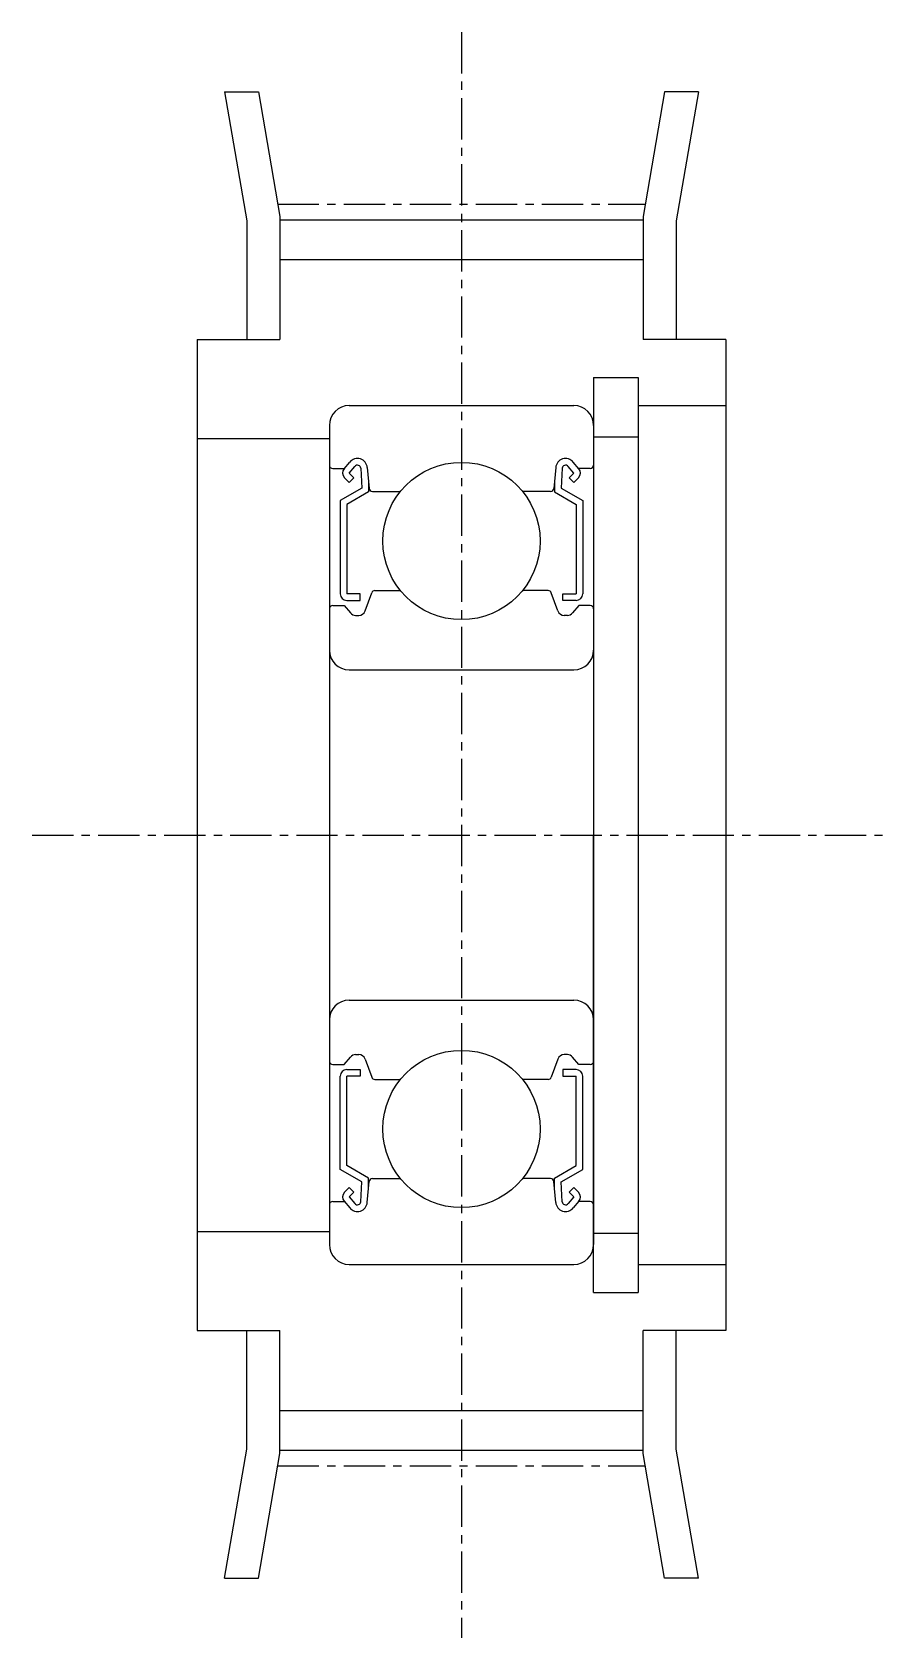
# Model space of a CAD drawing. Extents: x 68 to 209, y 69 to 179.
# Drawn here: x 183.18 to 209.18, y 130.88 to 179.49 of the extents above; entities outside this region: 2.
import ezdxf

# ---------------------------------------------------------------- set-up
doc = ezdxf.new("R2010")
doc.units = 0
doc.linetypes.add('CENTER', pattern=[2, 1.25, -0.25, 0.25, -0.25])
doc.layers.get('0').update_dxf_attribs({"linetype": 'CONTINUOUS'})
doc.layers.add('CENTER', color=1, linetype='CENTER')

msp = doc.modelspace()

# ---------------------------------------------------------------- linework, layer by layer
for p, q in [((188.996, 177.686), (190.032, 177.686)), ((188.996, 177.686), (189.675, 173.774)), ((190.031, 177.686), (190.675, 173.906)), ((202.319, 177.686), (201.675, 173.906)), ((203.355, 177.686), (202.319, 177.686)), ((203.355, 177.686), (202.675, 173.774)), ((189.675, 173.774), (189.675, 170.186)), ((190.675, 173.906), (190.675, 170.186)), ((190.675, 173.806), (201.675, 173.806)), ((201.675, 173.906), (201.675, 170.186)), ((202.675, 173.774), (202.675, 170.186)), ((190.675, 172.606), (201.675, 172.606)), ((188.175, 170.186), (188.175, 140.186)), ((188.175, 170.186), (190.675, 170.186)), ((204.175, 170.186), (201.675, 170.186)), ((204.175, 170.186), (204.175, 140.186)), ((200.175, 169.036), (201.524, 169.036)), ((200.175, 169.036), (200.175, 155.186)), ((201.524, 169.036), (201.524, 141.336)), ((192.775, 168.186), (199.575, 168.186)), ((201.524, 168.186), (204.175, 168.186)), ((192.175, 167.586), (192.175, 142.786)), ((200.175, 167.586), (200.175, 142.786)), ((200.175, 167.236), (201.524, 167.236)), ((188.175, 167.186), (192.175, 167.186)), ((192.275, 166.286), (192.635, 166.286)), ((192.624, 166.272), (192.795, 166.477)), ((192.777, 166.144), (192.948, 166.346)), ((193.124, 166.287), (193.156, 165.687)), ((193.324, 166.31), (193.378, 165.677)), ((199.027, 166.31), (198.973, 165.677)), ((199.227, 166.287), (199.194, 165.687)), ((199.573, 166.144), (199.403, 166.346)), ((199.727, 166.272), (199.556, 166.477)), ((200.075, 166.286), (199.715, 166.286)), ((192.777, 165.861), (192.636, 166.003)), ((192.777, 165.861), (192.918, 166.003)), ((192.918, 166.003), (192.778, 166.144)), ((193.356, 165.932), (193.356, 165.571)), ((198.994, 165.932), (198.994, 165.571)), ((199.432, 166.003), (199.573, 166.144)), ((199.573, 165.861), (199.432, 166.003)), ((199.573, 165.861), (199.715, 166.003)), ((193.156, 165.687), (192.506, 165.311)), ((192.506, 165.311), (192.506, 162.486)), ((193.356, 165.571), (192.706, 165.196)), ((193.478, 165.586), (194.326, 165.586)), ((198.873, 165.586), (198.025, 165.586)), ((198.994, 165.571), (199.644, 165.196)), ((199.194, 165.687), (199.844, 165.311)), ((199.844, 165.311), (199.844, 162.486)), ((192.706, 165.196), (192.706, 162.486)), ((199.644, 165.196), (199.644, 162.486)), ((193.106, 162.486), (192.706, 162.486)), ((193.106, 162.286), (193.106, 162.486)), ((193.254, 161.968), (193.456, 162.52)), ((193.55, 162.586), (194.326, 162.586)), ((198.801, 162.586), (198.025, 162.586)), ((199.097, 161.968), (198.895, 162.52)), ((199.244, 162.486), (199.644, 162.486)), ((199.244, 162.286), (199.244, 162.486)), ((192.275, 162.136), (192.625, 162.136)), ((192.625, 162.136), (192.817, 161.908)), ((192.706, 162.286), (193.106, 162.286)), ((199.644, 162.286), (199.244, 162.286)), ((199.725, 162.136), (199.534, 161.908)), ((200.075, 162.136), (199.725, 162.136)), ((192.97, 161.836), (193.066, 161.836)), ((199.381, 161.836), (199.285, 161.836)), ((192.775, 160.186), (199.575, 160.186)), ((200.175, 141.336), (200.175, 155.186)), ((192.775, 150.186), (199.575, 150.186)), ((192.625, 148.236), (192.817, 148.465)), ((192.97, 148.536), (193.066, 148.536)), ((193.254, 148.404), (193.456, 147.852)), ((199.097, 148.404), (198.895, 147.852)), ((199.381, 148.536), (199.285, 148.536)), ((199.725, 148.236), (199.534, 148.465)), ((192.275, 148.236), (192.625, 148.236)), ((192.506, 145.061), (192.506, 147.886)), ((192.706, 148.086), (193.106, 148.086)), ((192.706, 145.176), (192.706, 147.886)), ((193.106, 147.886), (192.706, 147.886)), ((193.106, 148.086), (193.106, 147.886)), ((193.55, 147.786), (194.326, 147.786)), ((198.801, 147.786), (198.025, 147.786)), ((199.644, 148.086), (199.244, 148.086)), ((199.244, 148.086), (199.244, 147.886)), ((199.244, 147.886), (199.644, 147.886)), ((199.644, 145.176), (199.644, 147.886)), ((200.075, 148.236), (199.725, 148.236)), ((199.844, 145.061), (199.844, 147.886)), ((193.156, 144.685), (192.506, 145.061)), ((193.356, 144.801), (192.706, 145.176)), ((198.994, 144.801), (199.644, 145.176)), ((199.194, 144.685), (199.844, 145.061)), ((192.777, 144.511), (192.636, 144.37)), ((192.777, 144.511), (192.918, 144.369)), ((193.124, 144.085), (193.156, 144.685)), ((193.324, 144.062), (193.378, 144.695)), ((193.356, 144.44), (193.356, 144.801)), ((193.478, 144.786), (194.326, 144.786)), ((198.873, 144.786), (198.025, 144.786)), ((199.027, 144.062), (198.973, 144.695)), ((198.994, 144.44), (198.994, 144.801)), ((199.227, 144.085), (199.194, 144.685)), ((199.573, 144.511), (199.432, 144.369)), ((199.573, 144.511), (199.715, 144.37)), ((192.275, 144.086), (192.635, 144.086)), ((192.624, 144.1), (192.795, 143.895)), ((192.777, 144.228), (192.948, 144.026)), ((192.918, 144.369), (192.778, 144.228)), ((199.573, 144.228), (199.403, 144.026)), ((199.432, 144.369), (199.573, 144.228)), ((199.727, 144.1), (199.556, 143.895)), ((200.075, 144.086), (199.715, 144.086)), ((188.175, 143.186), (192.175, 143.186)), ((200.175, 143.136), (201.524, 143.136)), ((192.775, 142.186), (199.575, 142.186)), ((194.475, 142.186), (194.475, 142.186)), ((196.175, 142.186), (196.176, 142.186)), ((201.524, 142.186), (204.175, 142.186)), ((200.175, 141.336), (201.524, 141.336)), ((188.175, 140.186), (190.675, 140.186)), ((189.675, 136.598), (189.675, 140.186)), ((190.675, 136.466), (190.675, 140.186)), ((204.175, 140.186), (201.675, 140.186)), ((201.675, 136.466), (201.675, 140.186)), ((202.675, 136.598), (202.675, 140.186)), ((190.675, 137.766), (201.675, 137.766)), ((188.996, 132.686), (189.675, 136.598)), ((190.031, 132.686), (190.675, 136.466)), ((190.675, 136.566), (201.675, 136.566)), ((202.319, 132.686), (201.675, 136.466)), ((203.355, 132.686), (202.675, 136.598)), ((188.996, 132.686), (190.032, 132.686)), ((203.355, 132.686), (202.319, 132.686))]:
    msp.add_line(p, q)
for centre in [(196.175, 164.086), (196.175, 146.286)]:
    msp.add_circle(centre, 2.381)
for centre, radius, start, end in [((192.775, 167.586), 0.6, 90, 180), ((199.575, 167.586), 0.6, 0, 90), ((192.275, 166.386), 0.1, 180, 270), ((192.777, 166.144), 0.2, 140.137, 225.002), ((193.025, 166.284), 0.3, 4.9354, 140.137), ((193.024, 166.282), 0.1, 3.1017, 139.9503), ((199.326, 166.284), 0.3, 39.863, 175.0646), ((199.327, 166.282), 0.1, 40.0497, 176.8983), ((199.574, 166.144), 0.2, 314.998, 39.863), ((200.075, 166.386), 0.1, 270, 0), ((193.478, 165.686), 0.1, 184.9354, 270), ((198.873, 165.686), 0.1, 270, 355.0646), ((192.706, 162.486), 0.2, 180, 270), ((193.55, 162.486), 0.1, 90, 159.9916), ((198.801, 162.486), 0.1, 20.0084, 90), ((199.644, 162.486), 0.2, 270, 0), ((192.275, 162.036), 0.1, 90, 180.8103), ((192.97, 162.036), 0.2, 219.9762, 270), ((193.066, 162.036), 0.2, 270, 339.9916), ((199.285, 162.036), 0.2, 200.0084, 270), ((199.381, 162.036), 0.2, 270, 320.0238), ((200.075, 162.036), 0.1, 359.1897, 90), ((192.775, 160.786), 0.6, 180, 270), ((199.575, 160.786), 0.6, 270, 0), ((192.775, 149.586), 0.6, 90, 180), ((199.575, 149.586), 0.6, 0, 90), ((192.275, 148.336), 0.1, 179.1897, 270), ((192.97, 148.336), 0.2, 90, 140.0238), ((193.066, 148.336), 0.2, 20.0084, 90), ((199.285, 148.336), 0.2, 90, 159.9916), ((199.381, 148.336), 0.2, 39.9762, 90), ((200.075, 148.336), 0.1, 270, 0.8103), ((192.706, 147.886), 0.2, 90, 180), ((193.55, 147.886), 0.1, 200.0084, 270), ((198.801, 147.886), 0.1, 270, 339.9916), ((199.644, 147.886), 0.2, 0, 90), ((193.478, 144.686), 0.1, 90, 175.0646), ((198.873, 144.686), 0.1, 4.9354, 90), ((192.275, 143.986), 0.1, 90, 180), ((192.777, 144.228), 0.2, 134.998, 219.863), ((193.025, 144.088), 0.3, 219.863, 355.0646), ((193.024, 144.09), 0.1, 220.0497, 356.8983), ((199.326, 144.088), 0.3, 184.9354, 320.137), ((199.327, 144.09), 0.1, 183.1017, 319.9503), ((199.574, 144.228), 0.2, 320.137, 45.002), ((200.075, 143.986), 0.1, 0, 90), ((192.775, 142.786), 0.6, 180, 270), ((199.575, 142.786), 0.6, 270, 0)]:
    msp.add_arc(centre, radius, start, end)
at = {"layer": 'CENTER', "color": 1, "linetype": 'CENTER'}
for p, q in [((196.175, 179.492), (196.175, 130.88)), ((190.611, 174.286), (201.74, 174.286)), ((183.175, 155.186), (209.175, 155.186)), ((190.611, 136.086), (201.74, 136.086))]:
    msp.add_line(p, q, dxfattribs=at)

# ---------------------------------------------------------------- texts
for p in [(67.776, 83.806), (67.776, 68.806)]:
    msp.add_text('AHTF24S5M100', height=4).set_placement(p)

doc.saveas('drawing.dxf')
